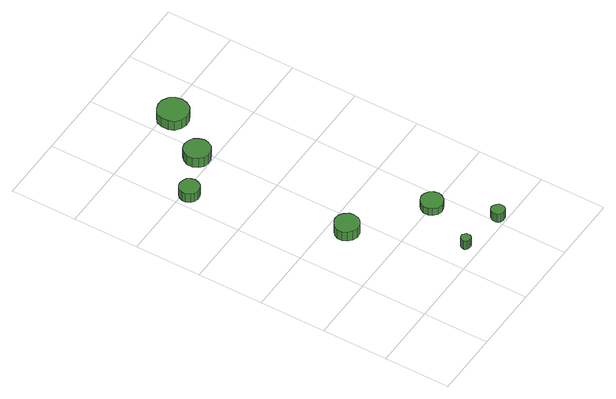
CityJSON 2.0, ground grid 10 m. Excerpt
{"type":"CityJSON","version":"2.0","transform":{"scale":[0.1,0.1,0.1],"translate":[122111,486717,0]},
"CityObjects":{
"tree1":{"type":"SolitaryVegetationObject","attributes":{"function":"something"},"geometry":[{"type":"MultiSurface","lod":"1","boundaries":[[[0,1,2,3,4,5,6,7,8,9,10,11,12,13,14]],[[15,16,17,18,19,20,21,22,23,24,25,26,27,28,29]],[[0,29,28,1]],[[1,28,27,2]],[[2,27,26,3]],[[3,26,25,4]],[[4,25,24,5]],[[5,24,23,6]],[[6,23,22,7]],[[7,22,21,8]],[[8,21,20,9]],[[9,20,19,10]],[[10,19,18,11]],[[11,18,17,12]],[[12,17,16,13]],[[13,16,15,14]],[[14,15,29,0]]]}]},
"tree2":{"type":"SolitaryVegetationObject","attributes":{"function":"something"},"geometry":[{"type":"MultiSurface","lod":"1","boundaries":[[[30,31,32,33,34,35,36,37,38,39,40,41,42,43,44]],[[45,46,47,48,49,50,51,52,53,54,55,56,57,58,59]],[[30,59,58,31]],[[31,58,57,32]],[[32,57,56,33]],[[33,56,55,34]],[[34,55,54,35]],[[35,54,53,36]],[[36,53,52,37]],[[37,52,51,38]],[[38,51,50,39]],[[39,50,49,40]],[[40,49,48,41]],[[41,48,47,42]],[[42,47,46,43]],[[43,46,45,44]],[[44,45,59,30]]]}]},
"tree3":{"type":"SolitaryVegetationObject","attributes":{"function":"something"},"geometry":[{"type":"MultiSurface","lod":"1","boundaries":[[[60,61,62,63,64,65,66,67,68,69,70,71,72,73,74]],[[75,76,77,78,79,80,81,82,83,84,85,86,87,88,89]],[[60,89,88,61]],[[61,88,87,62]],[[62,87,86,63]],[[63,86,85,64]],[[64,85,84,65]],[[65,84,83,66]],[[66,83,82,67]],[[67,82,81,68]],[[68,81,80,69]],[[69,80,79,70]],[[70,79,78,71]],[[71,78,77,72]],[[72,77,76,73]],[[73,76,75,74]],[[74,75,89,60]]]}]},
"tree4":{"type":"SolitaryVegetationObject","attributes":{"function":"something"},"geometry":[{"type":"MultiSurface","lod":"1","boundaries":[[[90,91,92,93,94,95,96,97,98,99,100,101,102,103,104]],[[105,106,107,108,109,110,111,112,113,114,115,116,117,118,119]],[[90,119,118,91]],[[91,118,117,92]],[[92,117,116,93]],[[93,116,115,94]],[[94,115,114,95]],[[95,114,113,96]],[[96,113,112,97]],[[97,112,111,98]],[[98,111,110,99]],[[99,110,109,100]],[[100,109,108,101]],[[101,108,107,102]],[[102,107,106,103]],[[103,106,105,104]],[[104,105,119,90]]]}]},
"tree5":{"type":"SolitaryVegetationObject","attributes":{"function":"something"},"geometry":[{"type":"MultiSurface","lod":"1","boundaries":[[[120,121,122,123,124,125,126,127,128,129,130,131,132,133,134]],[[135,136,137,138,139,140,141,142,143,144,145,146,147,148,149]],[[120,149,148,121]],[[121,148,147,122]],[[122,147,146,123]],[[123,146,145,124]],[[124,145,144,125]],[[125,144,143,126]],[[126,143,142,127]],[[127,142,141,128]],[[128,141,140,129]],[[129,140,139,130]],[[130,139,138,131]],[[131,138,137,132]],[[132,137,136,133]],[[133,136,135,134]],[[134,135,149,120]]]}]},
"tree6":{"type":"SolitaryVegetationObject","attributes":{"function":"something"},"geometry":[{"type":"MultiSurface","lod":"1","boundaries":[[[150,151,152,153,154,155,156,157,158,159,160,161,162,163,164]],[[165,166,167,168,169,170,171,172,173,174,175,176,177,178,179]],[[150,179,178,151]],[[151,178,177,152]],[[152,177,176,153]],[[153,176,175,154]],[[154,175,174,155]],[[155,174,173,156]],[[156,173,172,157]],[[157,172,171,158]],[[158,171,170,159]],[[159,170,169,160]],[[160,169,168,161]],[[161,168,167,162]],[[162,167,166,163]],[[163,166,165,164]],[[164,165,179,150]]]}]},
"tree7":{"type":"SolitaryVegetationObject","attributes":{"function":"something"},"geometry":[{"type":"MultiSurface","lod":"1","boundaries":[[[180,181,182,183,184,185,186,187,188,189,190,191,192,193,194]],[[195,196,197,198,199,200,201,202,203,204,205,206,207,208,209]],[[180,209,208,181]],[[181,208,207,182]],[[182,207,206,183]],[[183,206,205,184]],[[184,205,204,185]],[[185,204,203,186]],[[186,203,202,187]],[[187,202,201,188]],[[188,201,200,189]],[[189,200,199,190]],[[190,199,198,191]],[[191,198,197,192]],[[192,197,196,193]],[[193,196,195,194]],[[194,195,209,180]]]}]}
},
"vertices":[
[95,174,17],[94,181,17],[89,187,17],[83,191,17],[75,192,17],[68,189,17],[62,184,17],[59,177,17],[59,170,17],[62,163,17],[68,158,17],[75,155,17],[83,156,17],[89,160,17],[94,166,17],[94,166,0],[89,160,0],[83,156,0],[75,155,0],[68,158,0],[62,163,0],[59,170,0],[59,177,0],[62,184,0],[68,189,0],[75,192,0],[83,191,0],[89,187,0],[94,181,0],[95,174,0],
[37,392,17],[35,398,17],[32,403,17],[26,406,17],[20,407,17],[14,405,17],[10,401,17],[7,395,17],[7,389,17],[10,383,17],[14,379,17],[20,377,17],[26,378,17],[32,381,17],[35,386,17],[35,386,1],[32,381,1],[26,378,1],[20,377,1],[14,379,1],[10,383,1],[7,389,1],[7,395,1],[10,401,1],[14,405,1],[20,407,1],[26,406,1],[32,403,1],[35,398,1],[37,392,1],
[147,22,16],[147,25,16],[145,27,16],[142,29,16],[139,29,16],[136,28,16],[134,26,16],[133,23,16],[133,20,16],[134,18,16],[136,16,16],[139,15,16],[142,15,16],[145,16,16],[147,19,16],[147,19,0],[145,16,0],[142,15,0],[139,15,0],[136,16,0],[134,18,0],[133,20,0],[133,23,0],[134,26,0],[136,28,0],[139,29,0],[142,29,0],[145,27,0],[147,25,0],[147,22,0],
[194,99,14],[192,106,14],[188,112,14],[182,115,14],[176,116,14],[169,114,14],[164,109,14],[161,103,14],[161,96,14],[164,90,14],[169,85,14],[176,83,14],[182,84,14],[188,87,14],[192,93,14],[192,93,1],[188,87,1],[182,84,1],[176,83,1],[169,85,1],[164,90,1],[161,96,1],[161,103,1],[164,109,1],[169,114,1],[176,116,1],[182,115,1],[188,112,1],[192,106,1],[194,99,1],
[219,14,15],[219,18,15],[216,21,15],[212,23,15],[208,24,15],[204,22,15],[201,19,15],[200,16,15],[200,11,15],[201,8,15],[204,5,15],[208,4,15],[212,4,15],[216,6,15],[219,9,15],[219,9,0],[216,6,0],[212,4,0],[208,4,0],[204,5,0],[201,8,0],[200,11,0],[200,16,0],[201,19,0],[204,22,0],[208,24,0],[212,23,0],[216,21,0],[219,18,0],[219,14,0],
[107,421,18],[105,428,18],[101,435,18],[93,439,18],[85,440,18],[78,438,18],[72,432,18],[68,425,18],[68,416,18],[72,409,18],[78,403,18],[85,401,18],[93,402,18],[101,406,18],[105,413,18],[105,413,1],[101,406,1],[93,402,1],[85,401,1],[78,403,1],[72,409,1],[68,416,1],[68,425,1],[72,432,1],[78,438,1],[85,440,1],[93,439,1],[101,435,1],[105,428,1],[107,421,1],
[155,487,19],[153,496,19],[148,504,19],[139,509,19],[130,510,19],[121,507,19],[113,501,19],[110,492,19],[110,482,19],[113,473,19],[121,467,19],[130,464,19],[139,465,19],[148,470,19],[153,478,19],[153,478,2],[148,470,2],[139,465,2],[130,464,2],[121,467,2],[113,473,2],[110,482,2],[110,492,2],[113,501,2],[121,507,2],[130,510,2],[139,509,2],[148,504,2],[153,496,2],[155,487,2]
]}
